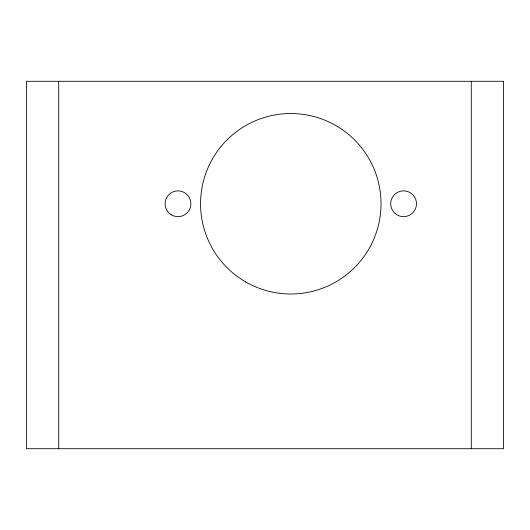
<?xml version="1.0" encoding="UTF-8"?>
<svg xmlns="http://www.w3.org/2000/svg" width="530" height="530" viewBox="0 0 530 530"><rect width="100%" height="100%" fill="white"/><g stroke="black" fill="none" stroke-linecap="round" stroke-linejoin="round"><path stroke-width="0.79" d="M58.731 448.711L58.731 81.289M471.269 81.289L471.269 448.711M503.5 81.289L26.5 81.289L26.5 448.711L503.5 448.711L503.5 81.289M245.662 281.914A90.246 90.246 0 0 0 381.03 203.765A90.246 90.246 0 0 0 245.662 125.61A90.246 90.246 0 0 0 245.662 281.914M395.254 213.597A12.892 12.892 0 0 0 416.275 206.064A12.892 12.892 0 0 0 399.236 191.628A12.892 12.892 0 0 0 395.254 213.597M171.535 214.928A12.892 12.892 0 0 0 190.873 203.765A12.892 12.892 0 0 0 171.535 192.602A12.892 12.892 0 0 0 171.535 214.928"/></g></svg>
